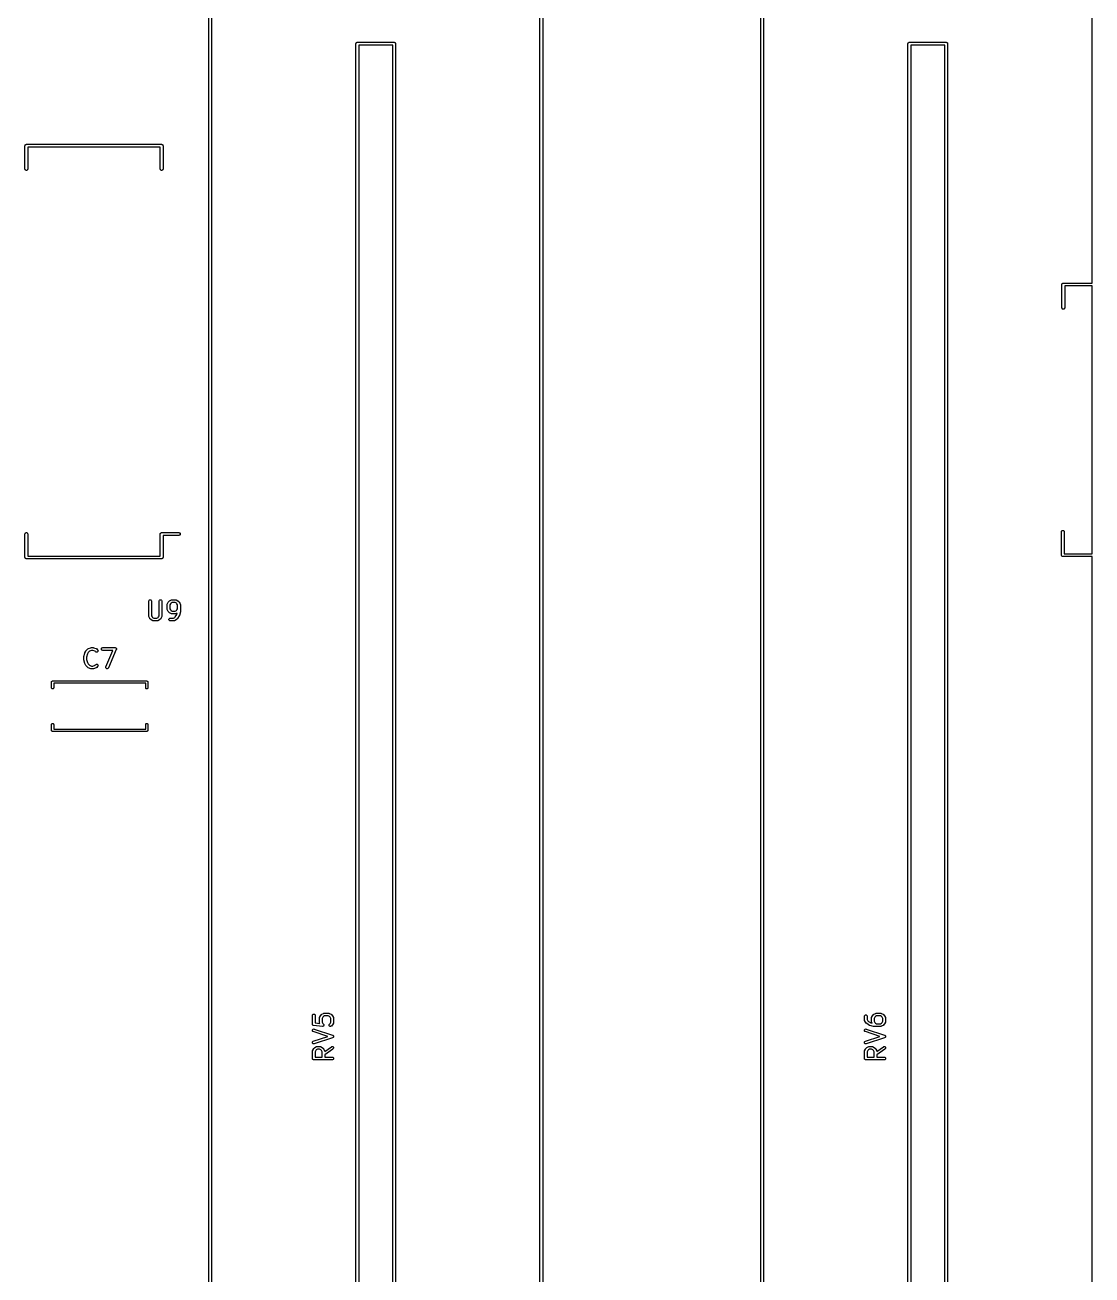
# Model space of a CAD drawing. Extents: x 86 to 333, y -237 to -29.
# Drawn here: x 205.9 to 263.9, y -169.4 to -101.5 of the extents above; entities that cross this region are included whole.
import ezdxf

# ---------------------------------------------------------------- set-up
doc = ezdxf.new("R2010")
doc.units = 0
doc.header["$MEASUREMENT"] = 0
doc.layers.add('BLACK', color=7, linetype='CONTINUOUS')

msp = doc.modelspace()

# ---------------------------------------------------------------- linework, layer by layer
at = {"layer": 'Black'}
for p, q in [((215.925, -229), (215.925, -82.5)), ((216.075, -82.575), (216.075, -228.925)), ((233.925, -156.5), (233.925, -82.575)), ((234.075, -82.5), (234.075, -156.5)), ((245.925, -229), (245.925, -82.5)), ((246.075, -82.575), (246.075, -228.925)), ((263.925, -115.509), (263.925, -82.575)), ((223.925, -102.5), (223.926, -102.494)), ((223.925, -212.5), (223.925, -102.5)), ((223.926, -102.487), (223.928, -102.481)), ((223.926, -102.494), (223.926, -102.487)), ((223.928, -102.481), (223.93, -102.474)), ((223.93, -102.474), (223.933, -102.469)), ((223.933, -102.469), (223.935, -102.462)), ((223.935, -102.462), (223.939, -102.457)), ((223.939, -102.457), (223.943, -102.452)), ((223.943, -102.452), (223.948, -102.448)), ((223.948, -102.448), (223.952, -102.443)), ((223.952, -102.443), (223.957, -102.439)), ((223.957, -102.439), (223.962, -102.435)), ((223.962, -102.435), (223.969, -102.433)), ((223.969, -102.433), (223.974, -102.43)), ((223.974, -102.43), (223.981, -102.428)), ((223.981, -102.428), (223.987, -102.426)), ((223.987, -102.426), (223.994, -102.426)), ((223.994, -102.426), (224, -102.425)), ((224, -102.425), (226, -102.425)), ((226, -102.425), (226.006, -102.426)), ((226.006, -102.426), (226.013, -102.426)), ((226.013, -102.426), (226.019, -102.428)), ((226.019, -102.428), (226.026, -102.43)), ((226.026, -102.43), (226.031, -102.433)), ((226.031, -102.433), (226.037, -102.435)), ((226.037, -102.435), (226.043, -102.439)), ((226.043, -102.439), (226.048, -102.443)), ((226.048, -102.443), (226.052, -102.448)), ((226.052, -102.448), (226.057, -102.452)), ((226.057, -102.452), (226.061, -102.457)), ((226.061, -102.457), (226.065, -102.462)), ((226.065, -102.462), (226.067, -102.469)), ((226.067, -102.469), (226.07, -102.474)), ((226.07, -102.474), (226.072, -102.481)), ((226.072, -102.481), (226.074, -102.487)), ((226.074, -102.487), (226.074, -102.494)), ((226.074, -102.494), (226.075, -102.5)), ((226.075, -102.5), (226.075, -212.5)), ((253.925, -102.5), (253.926, -102.494)), ((253.925, -212.5), (253.925, -102.5)), ((253.926, -102.487), (253.928, -102.481)), ((253.926, -102.494), (253.926, -102.487)), ((253.928, -102.481), (253.93, -102.474)), ((253.93, -102.474), (253.933, -102.469)), ((253.933, -102.469), (253.935, -102.462)), ((253.935, -102.462), (253.939, -102.457)), ((253.939, -102.457), (253.943, -102.452)), ((253.943, -102.452), (253.948, -102.448)), ((253.948, -102.448), (253.952, -102.443)), ((253.952, -102.443), (253.957, -102.439)), ((253.957, -102.439), (253.962, -102.435)), ((253.962, -102.435), (253.969, -102.433)), ((253.969, -102.433), (253.974, -102.43)), ((253.974, -102.43), (253.981, -102.428)), ((253.981, -102.428), (253.987, -102.426)), ((253.987, -102.426), (253.994, -102.426)), ((253.994, -102.426), (254, -102.425)), ((254, -102.425), (256, -102.425)), ((256, -102.425), (256.006, -102.426)), ((256.006, -102.426), (256.013, -102.426)), ((256.013, -102.426), (256.019, -102.428)), ((256.019, -102.428), (256.026, -102.43)), ((256.026, -102.43), (256.031, -102.433)), ((256.031, -102.433), (256.037, -102.435)), ((256.037, -102.435), (256.043, -102.439)), ((256.043, -102.439), (256.048, -102.443)), ((256.048, -102.443), (256.052, -102.448)), ((256.052, -102.448), (256.057, -102.452)), ((256.057, -102.452), (256.061, -102.457)), ((256.061, -102.457), (256.065, -102.462)), ((256.065, -102.462), (256.067, -102.469)), ((256.067, -102.469), (256.07, -102.474)), ((256.07, -102.474), (256.072, -102.481)), ((256.072, -102.481), (256.074, -102.487)), ((256.074, -102.487), (256.074, -102.494)), ((256.074, -102.494), (256.075, -102.5)), ((256.075, -102.5), (256.075, -212.5)), ((225.925, -102.575), (224.075, -102.575)), ((224.075, -102.575), (224.075, -212.425)), ((225.925, -212.425), (225.925, -102.575)), ((255.925, -102.575), (254.075, -102.575)), ((254.075, -102.575), (254.075, -212.425)), ((255.925, -212.425), (255.925, -102.575)), ((205.963, -107.993), (205.967, -107.988)), ((205.967, -107.988), (205.972, -107.984)), ((205.972, -107.984), (205.977, -107.98)), ((205.977, -107.98), (205.984, -107.978)), ((205.984, -107.978), (205.989, -107.975)), ((205.989, -107.975), (205.996, -107.973)), ((205.996, -107.973), (206.002, -107.971)), ((206.002, -107.971), (206.009, -107.971)), ((206.009, -107.971), (206.015, -107.97)), ((206.015, -107.97), (213.365, -107.97)), ((213.365, -107.97), (213.371, -107.971)), ((213.371, -107.971), (213.378, -107.971)), ((213.378, -107.971), (213.384, -107.973)), ((213.384, -107.973), (213.391, -107.975)), ((213.391, -107.975), (213.396, -107.978)), ((213.396, -107.978), (213.403, -107.98)), ((213.403, -107.98), (213.408, -107.984)), ((213.408, -107.984), (213.413, -107.988)), ((213.413, -107.988), (213.417, -107.993)), ((205.94, -108.045), (205.941, -108.039)), ((205.94, -109.315), (205.94, -108.045)), ((205.941, -108.032), (205.943, -108.026)), ((205.941, -108.039), (205.941, -108.032)), ((205.943, -108.026), (205.945, -108.019)), ((205.945, -108.019), (205.948, -108.014)), ((205.948, -108.014), (205.95, -108.007)), ((205.95, -108.007), (205.954, -108.002)), ((205.954, -108.002), (205.958, -107.997)), ((205.958, -107.997), (205.963, -107.993)), ((213.29, -108.12), (206.09, -108.12)), ((206.09, -108.12), (206.09, -109.315)), ((213.29, -109.315), (213.29, -108.12)), ((213.417, -107.993), (213.422, -107.997)), ((213.422, -107.997), (213.426, -108.002)), ((213.426, -108.002), (213.43, -108.007)), ((213.43, -108.007), (213.432, -108.014)), ((213.432, -108.014), (213.435, -108.019)), ((213.435, -108.019), (213.437, -108.026)), ((213.437, -108.026), (213.439, -108.032)), ((213.439, -108.032), (213.439, -108.039)), ((213.439, -108.039), (213.44, -108.045)), ((213.44, -108.045), (213.44, -109.315)), ((205.945, -109.341), (205.94, -109.315)), ((205.958, -109.363), (205.945, -109.341)), ((206.085, -109.341), (206.072, -109.363)), ((206.09, -109.315), (206.085, -109.341)), ((213.295, -109.341), (213.29, -109.315)), ((213.308, -109.363), (213.295, -109.341)), ((213.435, -109.341), (213.422, -109.363)), ((213.44, -109.315), (213.435, -109.341)), ((205.977, -109.38), (205.958, -109.363)), ((206.002, -109.389), (205.977, -109.38)), ((206.028, -109.389), (206.002, -109.389)), ((206.052, -109.38), (206.028, -109.389)), ((206.072, -109.363), (206.052, -109.38)), ((213.327, -109.38), (213.308, -109.363)), ((213.352, -109.389), (213.327, -109.38)), ((213.378, -109.389), (213.352, -109.389)), ((213.403, -109.38), (213.378, -109.389)), ((213.422, -109.363), (213.403, -109.38)), ((262.286, -115.577), (262.295, -115.553)), ((262.286, -115.603), (262.286, -115.577)), ((262.29, -115.614), (262.286, -115.603)), ((262.29, -116.855), (262.29, -115.614)), ((262.295, -115.553), (262.306, -115.539)), ((262.306, -115.539), (262.308, -115.537)), ((262.308, -115.537), (262.31, -115.535)), ((262.31, -115.535), (262.312, -115.533)), ((262.312, -115.533), (262.314, -115.531)), ((262.314, -115.531), (262.327, -115.52)), ((262.327, -115.52), (262.352, -115.511)), ((262.352, -115.511), (262.378, -115.511)), ((262.378, -115.511), (262.388, -115.515)), ((262.388, -115.515), (263.925, -115.509)), ((263.925, -115.659), (262.44, -115.665)), ((262.44, -115.665), (262.44, -116.855)), ((263.925, -130.216), (263.925, -115.659)), ((262.295, -116.881), (262.29, -116.855)), ((262.308, -116.903), (262.295, -116.881)), ((262.327, -116.92), (262.308, -116.903)), ((262.352, -116.929), (262.327, -116.92)), ((262.378, -116.929), (262.352, -116.929)), ((262.402, -116.92), (262.378, -116.929)), ((262.422, -116.903), (262.402, -116.92)), ((262.435, -116.881), (262.422, -116.903)), ((262.44, -116.855), (262.435, -116.881)), ((262.27, -129.025), (262.275, -128.999)), ((262.27, -130.295), (262.27, -129.025)), ((262.275, -128.999), (262.288, -128.977)), ((262.288, -128.977), (262.308, -128.96)), ((262.308, -128.96), (262.332, -128.951)), ((262.332, -128.951), (262.358, -128.951)), ((262.358, -128.951), (262.382, -128.96)), ((262.382, -128.96), (262.402, -128.977)), ((262.402, -128.977), (262.415, -128.999)), ((262.415, -128.999), (262.42, -129.025)), ((262.42, -129.025), (262.42, -130.215)), ((205.94, -129.145), (205.945, -129.119)), ((205.94, -130.415), (205.94, -129.145)), ((205.945, -129.119), (205.958, -129.097)), ((205.958, -129.097), (205.977, -129.08)), ((205.977, -129.08), (206.002, -129.071)), ((206.002, -129.071), (206.028, -129.071)), ((206.028, -129.071), (206.052, -129.08)), ((206.052, -129.08), (206.072, -129.097)), ((206.072, -129.097), (206.085, -129.119)), ((206.085, -129.119), (206.09, -129.145)), ((206.09, -129.145), (206.09, -130.34)), ((213.29, -129.145), (213.291, -129.139)), ((213.29, -130.34), (213.29, -129.145)), ((213.291, -129.132), (213.293, -129.126)), ((213.291, -129.139), (213.291, -129.132)), ((213.293, -129.126), (213.295, -129.119)), ((213.295, -129.119), (213.298, -129.114)), ((213.298, -129.114), (213.3, -129.107)), ((213.3, -129.107), (213.304, -129.102)), ((213.304, -129.102), (213.308, -129.097)), ((213.308, -129.097), (213.313, -129.093)), ((213.313, -129.093), (213.317, -129.088)), ((213.317, -129.088), (213.322, -129.084)), ((213.322, -129.084), (213.327, -129.08)), ((213.327, -129.08), (213.334, -129.078)), ((213.334, -129.078), (213.339, -129.075)), ((213.339, -129.075), (213.346, -129.073)), ((213.346, -129.073), (213.352, -129.071)), ((213.352, -129.071), (213.359, -129.071)), ((213.359, -129.071), (213.365, -129.07)), ((213.365, -129.07), (214.3, -129.07)), ((214.3, -129.22), (213.44, -129.22)), ((213.44, -129.22), (213.44, -130.415)), ((214.3, -129.07), (214.326, -129.075)), ((214.326, -129.215), (214.3, -129.22)), ((214.326, -129.075), (214.348, -129.088)), ((214.348, -129.202), (214.326, -129.215)), ((214.348, -129.088), (214.365, -129.107)), ((214.365, -129.183), (214.348, -129.202)), ((214.365, -129.107), (214.374, -129.132)), ((214.374, -129.158), (214.365, -129.183)), ((214.374, -129.132), (214.374, -129.158)), ((206.09, -130.34), (213.29, -130.34)), ((262.275, -130.321), (262.27, -130.295)), ((262.288, -130.343), (262.275, -130.321)), ((262.308, -130.36), (262.288, -130.343)), ((262.332, -130.369), (262.308, -130.36)), ((262.358, -130.369), (262.332, -130.369)), ((262.369, -130.365), (262.358, -130.369)), ((262.37, -130.365), (262.369, -130.365)), ((263.925, -130.368), (262.37, -130.365)), ((262.42, -130.215), (263.925, -130.216)), ((263.925, -156.5), (263.925, -130.368)), ((205.941, -130.421), (205.94, -130.415)), ((205.941, -130.428), (205.941, -130.421)), ((205.943, -130.434), (205.941, -130.428)), ((205.945, -130.441), (205.943, -130.434)), ((205.948, -130.446), (205.945, -130.441)), ((205.95, -130.452), (205.948, -130.446)), ((205.954, -130.458), (205.95, -130.452)), ((205.958, -130.463), (205.954, -130.458)), ((205.963, -130.467), (205.958, -130.463)), ((205.967, -130.472), (205.963, -130.467)), ((205.972, -130.476), (205.967, -130.472)), ((205.977, -130.48), (205.972, -130.476)), ((205.984, -130.482), (205.977, -130.48)), ((205.989, -130.485), (205.984, -130.482)), ((205.996, -130.487), (205.989, -130.485)), ((206.002, -130.489), (205.996, -130.487)), ((206.009, -130.489), (206.002, -130.489)), ((206.015, -130.49), (206.009, -130.489)), ((213.365, -130.49), (206.015, -130.49)), ((213.371, -130.489), (213.365, -130.49)), ((213.378, -130.489), (213.371, -130.489)), ((213.384, -130.487), (213.378, -130.489)), ((213.391, -130.485), (213.384, -130.487)), ((213.396, -130.482), (213.391, -130.485)), ((213.403, -130.48), (213.396, -130.482)), ((213.408, -130.476), (213.403, -130.48)), ((213.413, -130.472), (213.408, -130.476)), ((213.417, -130.467), (213.413, -130.472)), ((213.422, -130.463), (213.417, -130.467)), ((213.426, -130.458), (213.422, -130.463)), ((213.43, -130.452), (213.426, -130.458)), ((213.432, -130.446), (213.43, -130.452)), ((213.435, -130.441), (213.432, -130.446)), ((213.437, -130.434), (213.435, -130.441)), ((213.439, -130.428), (213.437, -130.434)), ((213.44, -130.415), (213.439, -130.421)), ((213.439, -130.421), (213.439, -130.428)), ((212.663, -132.792), (212.668, -132.767)), ((212.663, -133.602), (212.663, -132.792)), ((212.668, -132.767), (212.681, -132.744)), ((212.681, -132.744), (212.701, -132.727)), ((212.701, -132.727), (212.725, -132.719)), ((212.725, -132.719), (212.751, -132.719)), ((212.751, -132.719), (212.776, -132.727)), ((212.776, -132.727), (212.796, -132.744)), ((212.796, -132.744), (212.809, -132.767)), ((212.809, -132.767), (212.813, -132.792)), ((212.813, -132.792), (212.813, -133.584)), ((213.235, -132.792), (213.239, -132.767)), ((213.235, -133.584), (213.235, -132.792)), ((213.239, -132.767), (213.252, -132.744)), ((213.252, -132.744), (213.272, -132.727)), ((213.272, -132.727), (213.296, -132.719)), ((213.296, -132.719), (213.323, -132.719)), ((213.323, -132.719), (213.347, -132.727)), ((213.347, -132.727), (213.367, -132.744)), ((213.367, -132.744), (213.38, -132.767)), ((213.38, -132.767), (213.385, -132.792)), ((213.385, -132.792), (213.385, -133.602)), ((213.663, -132.983), (213.664, -132.979)), ((213.663, -133.221), (213.663, -132.983)), ((213.664, -132.974), (213.666, -132.966)), ((213.664, -132.979), (213.664, -132.974)), ((213.666, -132.966), (213.668, -132.957)), ((213.668, -132.957), (213.67, -132.953)), ((213.67, -132.953), (213.671, -132.949)), ((213.671, -132.949), (213.719, -132.854)), ((213.719, -132.854), (213.726, -132.844)), ((213.726, -132.844), (213.733, -132.835)), ((213.733, -132.835), (213.78, -132.787)), ((213.78, -132.787), (213.79, -132.78)), ((213.79, -132.78), (213.8, -132.773)), ((213.8, -132.773), (213.895, -132.725)), ((213.847, -132.932), (213.813, -133.001)), ((213.813, -133.001), (213.813, -133.203)), ((213.878, -132.902), (213.847, -132.932)), ((213.946, -132.867), (213.878, -132.902)), ((213.895, -132.725), (213.899, -132.724)), ((213.899, -132.724), (213.903, -132.722)), ((213.903, -132.722), (213.912, -132.72)), ((213.912, -132.72), (213.92, -132.718)), ((213.92, -132.718), (213.924, -132.718)), ((213.924, -132.718), (213.929, -132.717)), ((213.929, -132.717), (214.119, -132.717)), ((214.101, -132.867), (213.946, -132.867)), ((214.17, -132.902), (214.101, -132.867)), ((214.119, -132.717), (214.123, -132.718)), ((214.123, -132.718), (214.128, -132.718)), ((214.128, -132.718), (214.136, -132.72)), ((214.136, -132.72), (214.145, -132.722)), ((214.145, -132.722), (214.148, -132.724)), ((214.148, -132.724), (214.153, -132.725)), ((214.153, -132.725), (214.248, -132.773)), ((214.2, -132.932), (214.17, -132.902)), ((214.235, -133.001), (214.2, -132.932)), ((214.235, -133.203), (214.235, -133.001)), ((214.248, -132.773), (214.257, -132.78)), ((214.257, -132.78), (214.267, -132.787)), ((214.267, -132.787), (214.315, -132.835)), ((214.315, -132.835), (214.322, -132.844)), ((214.322, -132.844), (214.329, -132.854)), ((214.329, -132.854), (214.377, -132.949)), ((214.377, -132.949), (214.378, -132.953)), ((214.378, -132.953), (214.38, -132.957)), ((214.38, -132.957), (214.382, -132.966)), ((214.382, -132.966), (214.384, -132.974)), ((214.384, -132.974), (214.384, -132.979)), ((214.384, -132.979), (214.385, -132.983)), ((214.385, -132.983), (214.385, -133.364)), ((212.664, -133.606), (212.663, -133.602)), ((212.664, -133.61), (212.664, -133.606)), ((212.666, -133.619), (212.664, -133.61)), ((212.668, -133.628), (212.666, -133.619)), ((212.67, -133.631), (212.668, -133.628)), ((212.671, -133.635), (212.67, -133.631)), ((212.719, -133.731), (212.671, -133.635)), ((212.726, -133.74), (212.719, -133.731)), ((212.733, -133.75), (212.726, -133.74)), ((212.78, -133.798), (212.733, -133.75)), ((212.79, -133.805), (212.78, -133.798)), ((212.813, -133.584), (212.847, -133.653)), ((212.847, -133.653), (212.878, -133.683)), ((212.878, -133.683), (212.946, -133.717)), ((212.946, -133.717), (213.101, -133.717)), ((213.101, -133.717), (213.17, -133.683)), ((213.17, -133.683), (213.2, -133.653)), ((213.2, -133.653), (213.235, -133.584)), ((213.267, -133.798), (213.257, -133.805)), ((213.315, -133.75), (213.267, -133.798)), ((213.322, -133.74), (213.315, -133.75)), ((213.329, -133.731), (213.322, -133.74)), ((213.377, -133.635), (213.329, -133.731)), ((213.378, -133.631), (213.377, -133.635)), ((213.38, -133.628), (213.378, -133.631)), ((213.382, -133.619), (213.38, -133.628)), ((213.384, -133.61), (213.382, -133.619)), ((213.385, -133.602), (213.384, -133.606)), ((213.384, -133.606), (213.384, -133.61)), ((213.664, -133.225), (213.663, -133.221)), ((213.664, -133.23), (213.664, -133.225)), ((213.666, -133.238), (213.664, -133.23)), ((213.668, -133.247), (213.666, -133.238)), ((213.67, -133.25), (213.668, -133.247)), ((213.671, -133.254), (213.67, -133.25)), ((213.719, -133.35), (213.671, -133.254)), ((213.726, -133.359), (213.719, -133.35)), ((213.733, -133.369), (213.726, -133.359)), ((213.78, -133.417), (213.733, -133.369)), ((213.759, -133.779), (213.768, -133.755)), ((213.759, -133.805), (213.759, -133.779)), ((213.768, -133.755), (213.785, -133.735)), ((213.79, -133.424), (213.78, -133.417)), ((213.785, -133.735), (213.808, -133.722)), ((213.8, -133.431), (213.79, -133.424)), ((213.895, -133.479), (213.8, -133.431)), ((213.808, -133.722), (213.833, -133.717)), ((213.813, -133.203), (213.847, -133.272)), ((213.833, -133.717), (214.006, -133.717)), ((213.847, -133.272), (213.878, -133.302)), ((213.878, -133.302), (213.946, -133.336)), ((213.899, -133.48), (213.895, -133.479)), ((213.903, -133.482), (213.899, -133.48)), ((213.912, -133.483), (213.903, -133.482)), ((213.92, -133.486), (213.912, -133.483)), ((213.924, -133.486), (213.92, -133.486)), ((213.929, -133.486), (213.924, -133.486)), ((214.119, -133.486), (213.929, -133.486)), ((213.946, -133.336), (214.101, -133.336)), ((214.006, -133.717), (214.075, -133.683)), ((214.075, -133.683), (214.108, -133.649)), ((214.101, -133.336), (214.17, -133.302)), ((214.108, -133.649), (214.192, -133.523)), ((214.123, -133.486), (214.119, -133.486)), ((214.128, -133.486), (214.123, -133.486)), ((214.136, -133.483), (214.128, -133.486)), ((214.145, -133.482), (214.136, -133.483)), ((214.148, -133.48), (214.145, -133.482)), ((214.153, -133.479), (214.148, -133.48)), ((214.211, -133.449), (214.153, -133.479)), ((214.172, -133.798), (214.162, -133.805)), ((214.17, -133.302), (214.2, -133.272)), ((214.22, -133.75), (214.172, -133.798)), ((214.192, -133.523), (214.211, -133.449)), ((214.2, -133.272), (214.235, -133.203)), ((214.224, -133.744), (214.22, -133.75)), ((214.229, -133.739), (214.224, -133.744)), ((214.324, -133.596), (214.229, -133.739)), ((214.329, -133.584), (214.324, -133.596)), ((214.335, -133.572), (214.329, -133.584)), ((214.382, -133.382), (214.335, -133.572)), ((214.383, -133.373), (214.382, -133.382)), ((214.385, -133.364), (214.383, -133.373)), ((212.8, -133.812), (212.79, -133.805)), ((212.895, -133.859), (212.8, -133.812)), ((212.899, -133.861), (212.895, -133.859)), ((212.903, -133.863), (212.899, -133.861)), ((212.912, -133.864), (212.903, -133.863)), ((212.92, -133.867), (212.912, -133.864)), ((212.924, -133.867), (212.92, -133.867)), ((212.929, -133.867), (212.924, -133.867)), ((213.119, -133.867), (212.929, -133.867)), ((213.123, -133.867), (213.119, -133.867)), ((213.128, -133.867), (213.123, -133.867)), ((213.136, -133.864), (213.128, -133.867)), ((213.145, -133.863), (213.136, -133.864)), ((213.148, -133.861), (213.145, -133.863)), ((213.153, -133.859), (213.148, -133.861)), ((213.248, -133.812), (213.153, -133.859)), ((213.257, -133.805), (213.248, -133.812)), ((213.768, -133.83), (213.759, -133.805)), ((213.785, -133.85), (213.768, -133.83)), ((213.808, -133.863), (213.785, -133.85)), ((213.833, -133.867), (213.808, -133.863)), ((214.024, -133.867), (213.833, -133.867)), ((214.028, -133.867), (214.024, -133.867)), ((214.032, -133.867), (214.028, -133.867)), ((214.041, -133.864), (214.032, -133.867)), ((214.049, -133.863), (214.041, -133.864)), ((214.053, -133.861), (214.049, -133.863)), ((214.057, -133.859), (214.053, -133.861)), ((214.153, -133.812), (214.057, -133.859)), ((214.162, -133.805), (214.153, -133.812)), ((209.139, -135.821), (209.141, -135.812)), ((209.139, -135.964), (209.139, -135.821)), ((209.141, -135.812), (209.142, -135.803)), ((209.142, -135.803), (209.189, -135.612)), ((209.189, -135.612), (209.192, -135.605)), ((209.192, -135.605), (209.195, -135.597)), ((209.195, -135.597), (209.242, -135.502)), ((209.242, -135.502), (209.25, -135.492)), ((209.25, -135.492), (209.256, -135.482)), ((209.256, -135.482), (209.352, -135.387)), ((209.333, -135.657), (209.289, -135.83)), ((209.289, -135.83), (209.289, -135.955)), ((209.371, -135.58), (209.333, -135.657)), ((209.352, -135.387), (209.355, -135.384)), ((209.355, -135.384), (209.358, -135.381)), ((209.358, -135.381), (209.366, -135.377)), ((209.366, -135.377), (209.373, -135.372)), ((209.445, -135.506), (209.371, -135.58)), ((209.373, -135.372), (209.377, -135.371)), ((209.377, -135.371), (209.381, -135.369)), ((209.381, -135.369), (209.524, -135.321)), ((209.56, -135.467), (209.445, -135.506)), ((209.524, -135.321), (209.536, -135.319)), ((209.536, -135.319), (209.548, -135.317)), ((209.548, -135.317), (209.643, -135.317)), ((209.631, -135.467), (209.56, -135.467)), ((209.745, -135.506), (209.631, -135.467)), ((209.643, -135.317), (209.655, -135.319)), ((209.655, -135.319), (209.667, -135.321)), ((209.667, -135.321), (209.809, -135.369)), ((209.78, -135.541), (209.745, -135.506)), ((209.802, -135.556), (209.78, -135.541)), ((209.827, -135.562), (209.802, -135.556)), ((209.809, -135.369), (209.813, -135.371)), ((209.813, -135.371), (209.817, -135.372)), ((209.817, -135.372), (209.825, -135.377)), ((209.825, -135.377), (209.832, -135.381)), ((209.853, -135.56), (209.827, -135.562)), ((209.832, -135.381), (209.835, -135.384)), ((209.835, -135.384), (209.839, -135.387)), ((209.839, -135.387), (209.886, -135.435)), ((209.876, -135.549), (209.853, -135.56)), ((209.895, -135.531), (209.876, -135.549)), ((209.886, -135.435), (209.901, -135.456)), ((209.906, -135.507), (209.895, -135.531)), ((209.901, -135.456), (209.908, -135.481)), ((209.908, -135.481), (209.906, -135.507)), ((210.093, -135.379), (210.102, -135.355)), ((210.093, -135.405), (210.093, -135.379)), ((210.102, -135.43), (210.093, -135.405)), ((210.102, -135.355), (210.118, -135.335)), ((210.118, -135.45), (210.102, -135.43)), ((210.118, -135.335), (210.141, -135.322)), ((210.141, -135.463), (210.118, -135.45)), ((210.141, -135.322), (210.167, -135.317)), ((210.167, -135.467), (210.141, -135.463)), ((210.167, -135.317), (210.833, -135.317)), ((210.72, -135.467), (210.167, -135.467)), ((210.336, -136.363), (210.72, -135.467)), ((210.902, -135.422), (210.474, -136.422)), ((210.833, -135.317), (210.842, -135.319)), ((210.842, -135.319), (210.85, -135.319)), ((210.85, -135.319), (210.855, -135.321)), ((210.855, -135.321), (210.859, -135.322)), ((210.859, -135.322), (210.866, -135.326)), ((210.866, -135.326), (210.874, -135.33)), ((210.874, -135.33), (210.878, -135.333)), ((210.878, -135.333), (210.882, -135.335)), ((210.882, -135.335), (210.887, -135.342)), ((210.887, -135.342), (210.893, -135.347)), ((210.893, -135.347), (210.895, -135.351)), ((210.895, -135.351), (210.898, -135.355)), ((210.898, -135.355), (210.901, -135.363)), ((210.901, -135.363), (210.905, -135.371)), ((210.904, -135.414), (210.902, -135.422)), ((210.907, -135.405), (210.904, -135.414)), ((210.905, -135.371), (210.906, -135.375)), ((210.906, -135.375), (210.907, -135.379)), ((210.907, -135.379), (210.907, -135.388)), ((210.907, -135.388), (210.908, -135.397)), ((210.908, -135.397), (210.907, -135.401)), ((210.907, -135.401), (210.907, -135.405)), ((209.141, -135.973), (209.139, -135.964)), ((209.142, -135.982), (209.141, -135.973)), ((209.189, -136.172), (209.142, -135.982)), ((209.192, -136.18), (209.189, -136.172)), ((209.195, -136.188), (209.192, -136.18)), ((209.242, -136.283), (209.195, -136.188)), ((209.25, -136.293), (209.242, -136.283)), ((209.256, -136.303), (209.25, -136.293)), ((209.352, -136.398), (209.256, -136.303)), ((209.289, -135.955), (209.333, -136.128)), ((209.333, -136.128), (209.371, -136.205)), ((209.355, -136.4), (209.352, -136.398)), ((209.358, -136.404), (209.355, -136.4)), ((209.366, -136.408), (209.358, -136.404)), ((209.373, -136.413), (209.366, -136.408)), ((209.371, -136.205), (209.445, -136.279)), ((209.377, -136.414), (209.373, -136.413)), ((209.381, -136.416), (209.377, -136.414)), ((209.524, -136.464), (209.381, -136.416)), ((209.445, -136.279), (209.56, -136.317)), ((209.536, -136.465), (209.524, -136.464)), ((209.548, -136.467), (209.536, -136.465)), ((209.643, -136.467), (209.548, -136.467)), ((209.56, -136.317), (209.631, -136.317)), ((209.631, -136.317), (209.745, -136.279)), ((209.655, -136.465), (209.643, -136.467)), ((209.667, -136.464), (209.655, -136.465)), ((209.809, -136.416), (209.667, -136.464)), ((209.745, -136.279), (209.78, -136.244)), ((209.78, -136.244), (209.802, -136.229)), ((209.802, -136.229), (209.827, -136.222)), ((209.813, -136.414), (209.809, -136.416)), ((209.817, -136.413), (209.813, -136.414)), ((209.825, -136.408), (209.817, -136.413)), ((209.832, -136.404), (209.825, -136.408)), ((209.827, -136.222), (209.853, -136.225)), ((209.835, -136.4), (209.832, -136.404)), ((209.839, -136.398), (209.835, -136.4)), ((209.886, -136.35), (209.839, -136.398)), ((209.853, -136.225), (209.876, -136.236)), ((209.876, -136.236), (209.895, -136.254)), ((209.901, -136.329), (209.886, -136.35)), ((209.895, -136.254), (209.906, -136.278)), ((209.908, -136.304), (209.901, -136.329)), ((209.906, -136.278), (209.908, -136.304)), ((210.33, -136.388), (210.336, -136.363)), ((210.333, -136.414), (210.33, -136.388)), ((210.345, -136.437), (210.333, -136.414)), ((210.364, -136.455), (210.345, -136.437)), ((210.388, -136.465), (210.364, -136.455)), ((210.414, -136.467), (210.388, -136.465)), ((210.439, -136.459), (210.414, -136.467)), ((210.459, -136.444), (210.439, -136.459)), ((210.474, -136.422), (210.459, -136.444)), ((207.38, -137.19), (207.381, -137.185)), ((207.38, -137.504), (207.38, -137.19)), ((207.381, -137.18), (207.383, -137.175)), ((207.381, -137.185), (207.381, -137.18)), ((207.383, -137.175), (207.384, -137.169)), ((207.384, -137.169), (207.386, -137.165)), ((207.386, -137.165), (207.388, -137.16)), ((207.388, -137.16), (207.391, -137.156)), ((207.391, -137.156), (207.394, -137.151)), ((207.394, -137.151), (207.398, -137.148)), ((207.398, -137.148), (207.401, -137.144)), ((207.401, -137.144), (207.406, -137.141)), ((207.406, -137.141), (207.41, -137.138)), ((207.41, -137.138), (207.415, -137.136)), ((207.415, -137.136), (207.419, -137.134)), ((207.419, -137.134), (207.425, -137.133)), ((207.425, -137.133), (207.43, -137.131)), ((207.43, -137.131), (207.435, -137.131)), ((207.435, -137.131), (207.44, -137.13)), ((207.44, -137.13), (212.56, -137.13)), ((212.56, -137.13), (212.565, -137.131)), ((212.565, -137.131), (212.57, -137.131)), ((212.57, -137.131), (212.575, -137.133)), ((212.575, -137.133), (212.581, -137.134)), ((212.581, -137.134), (212.585, -137.136)), ((212.585, -137.136), (212.59, -137.138)), ((212.59, -137.138), (212.594, -137.141)), ((212.594, -137.141), (212.599, -137.144)), ((212.599, -137.144), (212.602, -137.148)), ((212.602, -137.148), (212.606, -137.151)), ((212.606, -137.151), (212.609, -137.156)), ((212.609, -137.156), (212.612, -137.16)), ((212.612, -137.16), (212.614, -137.165)), ((212.614, -137.165), (212.616, -137.169)), ((212.616, -137.169), (212.617, -137.175)), ((212.617, -137.175), (212.619, -137.18)), ((212.619, -137.18), (212.619, -137.185)), ((212.619, -137.185), (212.62, -137.19)), ((212.62, -137.19), (212.62, -137.504)), ((207.384, -137.525), (207.38, -137.504)), ((207.394, -137.543), (207.384, -137.525)), ((207.41, -137.556), (207.394, -137.543)), ((207.43, -137.563), (207.41, -137.556)), ((207.45, -137.563), (207.43, -137.563)), ((207.47, -137.556), (207.45, -137.563)), ((207.486, -137.543), (207.47, -137.556)), ((207.496, -137.525), (207.486, -137.543)), ((207.5, -137.504), (207.496, -137.525)), ((212.5, -137.25), (207.5, -137.25)), ((207.5, -137.25), (207.5, -137.504)), ((212.5, -137.504), (212.5, -137.25)), ((212.504, -137.525), (212.5, -137.504)), ((212.514, -137.543), (212.504, -137.525)), ((212.53, -137.556), (212.514, -137.543)), ((212.55, -137.563), (212.53, -137.556)), ((212.57, -137.563), (212.55, -137.563)), ((212.59, -137.556), (212.57, -137.563)), ((212.606, -137.543), (212.59, -137.556)), ((212.616, -137.525), (212.606, -137.543)), ((212.62, -137.504), (212.616, -137.525)), ((207.38, -139.496), (207.384, -139.475)), ((207.38, -139.81), (207.38, -139.496)), ((207.381, -139.815), (207.38, -139.81)), ((207.381, -139.82), (207.381, -139.815)), ((207.383, -139.825), (207.381, -139.82)), ((207.384, -139.831), (207.383, -139.825)), ((207.384, -139.475), (207.394, -139.457)), ((207.386, -139.835), (207.384, -139.831)), ((207.388, -139.84), (207.386, -139.835)), ((207.391, -139.844), (207.388, -139.84)), ((207.394, -139.849), (207.391, -139.844)), ((207.394, -139.457), (207.41, -139.444)), ((207.398, -139.852), (207.394, -139.849)), ((207.401, -139.856), (207.398, -139.852)), ((207.406, -139.859), (207.401, -139.856)), ((207.41, -139.862), (207.406, -139.859)), ((207.41, -139.444), (207.43, -139.437)), ((207.415, -139.864), (207.41, -139.862)), ((207.419, -139.866), (207.415, -139.864)), ((207.425, -139.867), (207.419, -139.866)), ((207.43, -139.869), (207.425, -139.867)), ((207.43, -139.437), (207.45, -139.437)), ((207.435, -139.869), (207.43, -139.869)), ((207.44, -139.87), (207.435, -139.869)), ((212.56, -139.87), (207.44, -139.87)), ((207.45, -139.437), (207.47, -139.444)), ((207.47, -139.444), (207.486, -139.457)), ((207.486, -139.457), (207.496, -139.475)), ((207.496, -139.475), (207.5, -139.496)), ((207.5, -139.496), (207.5, -139.75)), ((207.5, -139.75), (212.5, -139.75)), ((212.5, -139.496), (212.504, -139.475)), ((212.5, -139.75), (212.5, -139.496)), ((212.504, -139.475), (212.514, -139.457)), ((212.514, -139.457), (212.53, -139.444)), ((212.53, -139.444), (212.55, -139.437)), ((212.55, -139.437), (212.57, -139.437)), ((212.565, -139.869), (212.56, -139.87)), ((212.57, -139.869), (212.565, -139.869)), ((212.57, -139.437), (212.59, -139.444)), ((212.575, -139.867), (212.57, -139.869)), ((212.581, -139.866), (212.575, -139.867)), ((212.585, -139.864), (212.581, -139.866)), ((212.59, -139.862), (212.585, -139.864)), ((212.59, -139.444), (212.606, -139.457)), ((212.594, -139.859), (212.59, -139.862)), ((212.599, -139.856), (212.594, -139.859)), ((212.602, -139.852), (212.599, -139.856)), ((212.606, -139.849), (212.602, -139.852)), ((212.606, -139.457), (212.616, -139.475)), ((212.609, -139.844), (212.606, -139.849)), ((212.612, -139.84), (212.609, -139.844)), ((212.614, -139.835), (212.612, -139.84)), ((212.616, -139.831), (212.614, -139.835)), ((212.616, -139.475), (212.62, -139.496)), ((212.617, -139.825), (212.616, -139.831)), ((212.619, -139.82), (212.617, -139.825)), ((212.62, -139.81), (212.619, -139.815)), ((212.619, -139.815), (212.619, -139.82)), ((212.62, -139.496), (212.62, -139.81)), ((221.557, -155.303), (221.562, -155.278)), ((221.557, -155.78), (221.557, -155.303)), ((221.562, -155.278), (221.575, -155.255)), ((221.575, -155.255), (221.595, -155.238)), ((221.595, -155.238), (221.619, -155.229)), ((221.619, -155.229), (221.645, -155.229)), ((221.645, -155.229), (221.67, -155.238)), ((221.67, -155.238), (221.69, -155.255)), ((221.69, -155.255), (221.703, -155.278)), ((221.703, -155.278), (221.707, -155.303)), ((221.707, -155.303), (221.707, -155.712)), ((221.938, -155.446), (221.939, -155.442)), ((221.938, -155.684), (221.938, -155.446)), ((221.939, -155.438), (221.941, -155.429)), ((221.939, -155.442), (221.939, -155.438)), ((221.941, -155.429), (221.943, -155.421)), ((221.943, -155.421), (221.945, -155.417)), ((221.945, -155.417), (221.946, -155.413)), ((221.946, -155.413), (221.994, -155.317)), ((221.994, -155.317), (222.001, -155.308)), ((222.001, -155.308), (222.008, -155.298)), ((222.008, -155.298), (222.056, -155.25)), ((222.056, -155.25), (222.065, -155.243)), ((222.065, -155.243), (222.075, -155.236)), ((222.075, -155.236), (222.17, -155.189)), ((222.123, -155.395), (222.088, -155.464)), ((222.088, -155.464), (222.088, -155.667)), ((222.153, -155.365), (222.123, -155.395)), ((222.222, -155.331), (222.153, -155.365)), ((222.17, -155.189), (222.174, -155.187)), ((222.174, -155.187), (222.178, -155.185)), ((222.178, -155.185), (222.187, -155.184)), ((222.187, -155.184), (222.195, -155.181)), ((222.195, -155.181), (222.2, -155.181)), ((222.2, -155.181), (222.204, -155.181)), ((222.204, -155.181), (222.442, -155.181)), ((222.424, -155.331), (222.222, -155.331)), ((222.493, -155.365), (222.424, -155.331)), ((222.442, -155.181), (222.446, -155.181)), ((222.446, -155.181), (222.45, -155.181)), ((222.45, -155.181), (222.459, -155.184)), ((222.459, -155.184), (222.468, -155.185)), ((222.468, -155.185), (222.471, -155.187)), ((222.471, -155.187), (222.475, -155.189)), ((222.475, -155.189), (222.571, -155.236)), ((222.523, -155.395), (222.493, -155.365)), ((222.557, -155.464), (222.523, -155.395)), ((222.557, -155.667), (222.557, -155.464)), ((222.571, -155.236), (222.58, -155.243)), ((222.58, -155.243), (222.59, -155.25)), ((222.59, -155.25), (222.638, -155.298)), ((222.638, -155.298), (222.645, -155.308)), ((222.645, -155.308), (222.652, -155.317)), ((222.652, -155.317), (222.699, -155.413)), ((222.699, -155.413), (222.701, -155.417)), ((222.701, -155.417), (222.703, -155.421)), ((222.703, -155.421), (222.704, -155.429)), ((222.704, -155.429), (222.707, -155.438)), ((222.707, -155.438), (222.707, -155.442)), ((222.707, -155.442), (222.707, -155.446)), ((222.707, -155.446), (222.707, -155.684)), ((251.557, -155.351), (251.562, -155.325)), ((251.557, -155.541), (251.557, -155.351)), ((251.562, -155.325), (251.575, -155.303)), ((251.575, -155.303), (251.595, -155.286)), ((251.595, -155.286), (251.619, -155.277)), ((251.619, -155.277), (251.645, -155.277)), ((251.645, -155.277), (251.67, -155.286)), ((251.67, -155.286), (251.69, -155.303)), ((251.69, -155.303), (251.703, -155.325)), ((251.703, -155.325), (251.707, -155.351)), ((251.707, -155.351), (251.707, -155.524)), ((251.707, -155.524), (251.742, -155.592)), ((251.938, -155.446), (251.939, -155.442)), ((251.938, -155.637), (251.938, -155.446)), ((251.939, -155.438), (251.941, -155.429)), ((251.939, -155.442), (251.939, -155.438)), ((251.941, -155.429), (251.943, -155.421)), ((251.943, -155.421), (251.945, -155.417)), ((251.945, -155.417), (251.946, -155.413)), ((251.946, -155.413), (251.994, -155.317)), ((251.994, -155.317), (252.001, -155.308)), ((252.001, -155.308), (252.008, -155.298)), ((252.008, -155.298), (252.056, -155.25)), ((252.056, -155.25), (252.065, -155.243)), ((252.065, -155.243), (252.075, -155.236)), ((252.075, -155.236), (252.17, -155.189)), ((252.123, -155.395), (252.088, -155.464)), ((252.088, -155.464), (252.088, -155.619)), ((252.153, -155.365), (252.123, -155.395)), ((252.222, -155.331), (252.153, -155.365)), ((252.17, -155.189), (252.174, -155.187)), ((252.174, -155.187), (252.178, -155.185)), ((252.178, -155.185), (252.187, -155.184)), ((252.187, -155.184), (252.195, -155.181)), ((252.195, -155.181), (252.2, -155.181)), ((252.2, -155.181), (252.204, -155.181)), ((252.204, -155.181), (252.442, -155.181)), ((252.424, -155.331), (252.222, -155.331)), ((252.493, -155.365), (252.424, -155.331)), ((252.442, -155.181), (252.446, -155.181)), ((252.446, -155.181), (252.45, -155.181)), ((252.45, -155.181), (252.459, -155.184)), ((252.459, -155.184), (252.468, -155.185)), ((252.468, -155.185), (252.471, -155.187)), ((252.471, -155.187), (252.475, -155.189)), ((252.475, -155.189), (252.571, -155.236)), ((252.523, -155.395), (252.493, -155.365)), ((252.557, -155.464), (252.523, -155.395)), ((252.557, -155.619), (252.557, -155.464)), ((252.571, -155.236), (252.58, -155.243)), ((252.58, -155.243), (252.59, -155.25)), ((252.59, -155.25), (252.638, -155.298)), ((252.638, -155.298), (252.645, -155.308)), ((252.645, -155.308), (252.652, -155.317)), ((252.652, -155.317), (252.699, -155.413)), ((252.699, -155.413), (252.701, -155.417)), ((252.701, -155.417), (252.703, -155.421)), ((252.703, -155.421), (252.704, -155.429)), ((252.704, -155.429), (252.707, -155.438)), ((252.707, -155.438), (252.707, -155.442)), ((252.707, -155.442), (252.707, -155.446)), ((252.707, -155.446), (252.707, -155.637)), ((221.558, -155.782), (221.557, -155.78)), ((221.558, -155.785), (221.558, -155.782)), ((221.56, -155.795), (221.558, -155.785)), ((221.558, -156.102), (221.566, -156.077)), ((221.559, -156.128), (221.558, -156.102)), ((221.568, -156.152), (221.559, -156.128)), ((221.562, -155.805), (221.56, -155.795)), ((221.563, -155.808), (221.562, -155.805)), ((221.564, -155.81), (221.563, -155.808)), ((221.57, -155.819), (221.564, -155.81)), ((221.566, -156.077), (221.583, -156.057)), ((221.586, -156.172), (221.568, -156.152)), ((221.575, -155.828), (221.57, -155.819)), ((221.577, -155.83), (221.575, -155.828)), ((221.579, -155.832), (221.577, -155.83)), ((221.587, -155.838), (221.579, -155.832)), ((221.583, -156.057), (221.605, -156.043)), ((221.609, -156.184), (221.586, -156.172)), ((221.595, -155.844), (221.587, -155.838)), ((221.598, -155.845), (221.595, -155.844)), ((221.6, -155.847), (221.598, -155.845)), ((221.61, -155.85), (221.6, -155.847)), ((221.605, -156.043), (221.63, -156.038)), ((222.395, -156.446), (221.609, -156.184)), ((221.619, -155.853), (221.61, -155.85)), ((221.622, -155.853), (221.619, -155.853)), ((221.625, -155.854), (221.622, -155.853)), ((222.101, -155.902), (221.625, -155.854)), ((221.63, -156.038), (221.656, -156.042)), ((221.656, -156.042), (222.656, -156.375)), ((221.707, -155.712), (221.956, -155.736)), ((221.939, -155.689), (221.938, -155.684)), ((221.939, -155.693), (221.939, -155.689)), ((221.941, -155.701), (221.939, -155.693)), ((221.943, -155.71), (221.941, -155.701)), ((221.945, -155.714), (221.943, -155.71)), ((221.946, -155.718), (221.945, -155.714)), ((221.956, -155.736), (221.946, -155.718)), ((222.088, -155.667), (222.123, -155.735)), ((222.102, -155.902), (222.101, -155.902)), ((222.114, -155.901), (222.102, -155.902)), ((222.102, -155.902), (222.102, -155.902)), ((222.127, -155.9), (222.114, -155.901)), ((222.123, -155.735), (222.162, -155.774)), ((222.128, -155.9), (222.127, -155.9)), ((222.139, -155.894), (222.128, -155.9)), ((222.128, -155.9), (222.128, -155.9)), ((222.151, -155.889), (222.139, -155.894)), ((222.152, -155.889), (222.151, -155.889)), ((222.151, -155.889), (222.151, -155.889)), ((222.16, -155.88), (222.152, -155.889)), ((222.169, -155.871), (222.16, -155.88)), ((222.162, -155.774), (222.162, -155.774)), ((222.162, -155.774), (222.162, -155.775)), ((222.162, -155.775), (222.169, -155.785)), ((222.169, -155.785), (222.177, -155.795)), ((222.17, -155.87), (222.169, -155.871)), ((222.175, -155.859), (222.17, -155.87)), ((222.17, -155.87), (222.17, -155.87)), ((222.181, -155.847), (222.175, -155.859)), ((222.177, -155.795), (222.177, -155.796)), ((222.177, -155.796), (222.177, -155.796)), ((222.177, -155.796), (222.18, -155.809)), ((222.18, -155.809), (222.183, -155.821)), ((222.182, -155.834), (222.181, -155.847)), ((222.181, -155.847), (222.181, -155.847)), ((222.181, -155.847), (222.181, -155.847)), ((222.183, -155.822), (222.182, -155.834)), ((222.183, -155.821), (222.183, -155.821)), ((222.183, -155.821), (222.183, -155.822)), ((222.462, -155.821), (222.469, -155.795)), ((222.465, -155.847), (222.462, -155.821)), ((222.476, -155.87), (222.465, -155.847)), ((222.469, -155.795), (222.484, -155.774)), ((222.494, -155.889), (222.476, -155.87)), ((222.484, -155.774), (222.523, -155.735)), ((222.518, -155.9), (222.494, -155.889)), ((222.544, -155.902), (222.518, -155.9)), ((222.523, -155.735), (222.557, -155.667)), ((222.569, -155.895), (222.544, -155.902)), ((222.59, -155.88), (222.569, -155.895)), ((222.638, -155.833), (222.59, -155.88)), ((222.645, -155.823), (222.638, -155.833)), ((222.652, -155.813), (222.645, -155.823)), ((222.699, -155.718), (222.652, -155.813)), ((222.701, -155.714), (222.699, -155.718)), ((222.703, -155.71), (222.701, -155.714)), ((222.704, -155.701), (222.703, -155.71)), ((222.707, -155.693), (222.704, -155.701)), ((222.707, -155.684), (222.707, -155.689)), ((222.707, -155.689), (222.707, -155.693)), ((251.558, -155.546), (251.557, -155.541)), ((251.558, -155.55), (251.558, -155.546)), ((251.56, -155.558), (251.558, -155.55)), ((251.558, -156.102), (251.566, -156.077)), ((251.559, -156.128), (251.558, -156.102)), ((251.568, -156.152), (251.559, -156.128)), ((251.562, -155.567), (251.56, -155.558)), ((251.564, -155.571), (251.562, -155.567)), ((251.565, -155.575), (251.564, -155.571)), ((251.613, -155.67), (251.565, -155.575)), ((251.566, -156.077), (251.583, -156.057)), ((251.586, -156.172), (251.568, -156.152)), ((251.583, -156.057), (251.605, -156.043)), ((251.609, -156.184), (251.586, -156.172)), ((251.605, -156.043), (251.63, -156.038)), ((252.395, -156.446), (251.609, -156.184)), ((251.62, -155.68), (251.613, -155.67)), ((251.627, -155.69), (251.62, -155.68)), ((251.675, -155.737), (251.627, -155.69)), ((251.63, -156.038), (251.656, -156.042)), ((251.656, -156.042), (252.656, -156.375)), ((251.681, -155.742), (251.675, -155.737)), ((251.686, -155.747), (251.681, -155.742)), ((251.829, -155.842), (251.686, -155.747)), ((251.742, -155.592), (251.775, -155.626)), ((251.775, -155.626), (251.901, -155.71)), ((251.841, -155.847), (251.829, -155.842)), ((251.852, -155.852), (251.841, -155.847)), ((252.043, -155.9), (251.852, -155.852)), ((251.901, -155.71), (251.975, -155.728)), ((251.939, -155.641), (251.938, -155.637)), ((251.939, -155.645), (251.939, -155.641)), ((251.941, -155.654), (251.939, -155.645)), ((251.943, -155.662), (251.941, -155.654)), ((251.945, -155.666), (251.943, -155.662)), ((251.946, -155.67), (251.945, -155.666)), ((251.975, -155.728), (251.946, -155.67)), ((252.052, -155.901), (252.043, -155.9)), ((252.061, -155.902), (252.052, -155.901)), ((252.442, -155.902), (252.061, -155.902)), ((252.088, -155.619), (252.123, -155.687)), ((252.123, -155.687), (252.153, -155.718)), ((252.153, -155.718), (252.222, -155.752)), ((252.222, -155.752), (252.424, -155.752)), ((252.424, -155.752), (252.493, -155.718)), ((252.446, -155.901), (252.442, -155.902)), ((252.45, -155.902), (252.446, -155.901)), ((252.459, -155.899), (252.45, -155.902)), ((252.468, -155.898), (252.459, -155.899)), ((252.471, -155.895), (252.468, -155.898)), ((252.475, -155.894), (252.471, -155.895)), ((252.571, -155.847), (252.475, -155.894)), ((252.493, -155.718), (252.523, -155.687)), ((252.523, -155.687), (252.557, -155.619)), ((252.58, -155.839), (252.571, -155.847)), ((252.59, -155.833), (252.58, -155.839)), ((252.638, -155.785), (252.59, -155.833)), ((252.645, -155.775), (252.638, -155.785)), ((252.652, -155.765), (252.645, -155.775)), ((252.699, -155.67), (252.652, -155.765)), ((252.701, -155.666), (252.699, -155.67)), ((252.703, -155.662), (252.701, -155.666)), ((252.704, -155.654), (252.703, -155.662)), ((252.707, -155.645), (252.704, -155.654)), ((252.707, -155.637), (252.707, -155.641)), ((252.707, -155.641), (252.707, -155.645)), ((221.558, -156.791), (221.559, -156.764)), ((221.566, -156.815), (221.558, -156.791)), ((221.559, -156.764), (221.568, -156.74)), ((221.583, -156.836), (221.566, -156.815)), ((221.568, -156.74), (221.586, -156.721)), ((221.605, -156.849), (221.583, -156.836)), ((221.586, -156.721), (221.609, -156.708)), ((221.63, -156.854), (221.605, -156.849)), ((221.609, -156.708), (222.395, -156.446)), ((221.656, -156.851), (221.63, -156.854)), ((222.656, -156.517), (221.656, -156.851)), ((222.656, -156.375), (222.658, -156.376)), ((222.658, -156.516), (222.656, -156.517)), ((222.658, -156.376), (222.66, -156.376)), ((222.66, -156.516), (222.658, -156.516)), ((222.66, -156.376), (222.669, -156.382)), ((222.669, -156.51), (222.66, -156.516)), ((222.669, -156.382), (222.679, -156.387)), ((222.679, -156.505), (222.669, -156.51)), ((222.679, -156.387), (222.68, -156.389)), ((222.68, -156.503), (222.679, -156.505)), ((222.68, -156.389), (222.682, -156.39)), ((222.682, -156.502), (222.68, -156.503)), ((222.682, -156.39), (222.689, -156.399)), ((222.689, -156.494), (222.682, -156.502)), ((222.689, -156.399), (222.696, -156.407)), ((222.696, -156.485), (222.689, -156.494)), ((222.696, -156.407), (222.697, -156.409)), ((222.697, -156.484), (222.696, -156.485)), ((222.697, -156.409), (222.698, -156.41)), ((222.698, -156.482), (222.697, -156.484)), ((222.698, -156.41), (222.702, -156.421)), ((222.702, -156.471), (222.698, -156.482)), ((222.702, -156.421), (222.706, -156.431)), ((222.706, -156.461), (222.702, -156.471)), ((222.706, -156.431), (222.706, -156.433)), ((222.706, -156.433), (222.707, -156.435)), ((222.707, -156.435), (222.706, -156.446)), ((222.706, -156.446), (222.707, -156.457)), ((222.707, -156.457), (222.706, -156.459)), ((222.706, -156.459), (222.706, -156.461)), ((233.925, -228.925), (233.925, -156.5)), ((234.075, -156.5), (234.075, -229)), ((251.558, -156.791), (251.559, -156.764)), ((251.566, -156.815), (251.558, -156.791)), ((251.559, -156.764), (251.568, -156.74)), ((251.583, -156.836), (251.566, -156.815)), ((251.568, -156.74), (251.586, -156.721)), ((251.605, -156.849), (251.583, -156.836)), ((251.586, -156.721), (251.609, -156.708)), ((251.63, -156.854), (251.605, -156.849)), ((251.609, -156.708), (252.395, -156.446)), ((251.656, -156.851), (251.63, -156.854)), ((252.656, -156.517), (251.656, -156.851)), ((252.656, -156.375), (252.658, -156.376)), ((252.658, -156.516), (252.656, -156.517)), ((252.658, -156.376), (252.66, -156.376)), ((252.66, -156.516), (252.658, -156.516)), ((252.66, -156.376), (252.669, -156.382)), ((252.669, -156.51), (252.66, -156.516)), ((252.669, -156.382), (252.679, -156.387)), ((252.679, -156.505), (252.669, -156.51)), ((252.679, -156.387), (252.68, -156.389)), ((252.68, -156.503), (252.679, -156.505)), ((252.68, -156.389), (252.682, -156.39)), ((252.682, -156.502), (252.68, -156.503)), ((252.682, -156.39), (252.689, -156.399)), ((252.689, -156.494), (252.682, -156.502)), ((252.689, -156.399), (252.696, -156.407)), ((252.696, -156.485), (252.689, -156.494)), ((252.696, -156.407), (252.697, -156.409)), ((252.697, -156.484), (252.696, -156.485)), ((252.697, -156.409), (252.698, -156.41)), ((252.698, -156.482), (252.697, -156.484)), ((252.698, -156.41), (252.702, -156.421)), ((252.702, -156.471), (252.698, -156.482)), ((252.702, -156.421), (252.706, -156.431)), ((252.706, -156.461), (252.702, -156.471)), ((252.706, -156.431), (252.706, -156.433)), ((252.706, -156.433), (252.707, -156.435)), ((252.707, -156.435), (252.706, -156.446)), ((252.706, -156.446), (252.707, -156.457)), ((252.707, -156.457), (252.706, -156.459)), ((252.706, -156.459), (252.706, -156.461)), ((263.925, -228.925), (263.925, -156.5)), ((221.557, -157.256), (221.558, -157.251)), ((221.557, -157.637), (221.557, -157.256)), ((221.558, -157.247), (221.56, -157.239)), ((221.558, -157.251), (221.558, -157.247)), ((221.56, -157.239), (221.562, -157.23)), ((221.562, -157.23), (221.564, -157.226)), ((221.564, -157.226), (221.565, -157.222)), ((221.565, -157.222), (221.613, -157.127)), ((221.613, -157.127), (221.62, -157.117)), ((221.62, -157.117), (221.627, -157.107)), ((221.627, -157.107), (221.675, -157.06)), ((221.675, -157.06), (221.684, -157.053)), ((221.684, -157.053), (221.694, -157.046)), ((221.694, -157.046), (221.789, -156.998)), ((221.742, -157.205), (221.707, -157.273)), ((221.707, -157.273), (221.707, -157.562)), ((221.707, -157.562), (222.081, -157.562)), ((221.772, -157.174), (221.742, -157.205)), ((221.841, -157.14), (221.772, -157.174)), ((221.789, -156.998), (221.793, -156.997)), ((221.793, -156.997), (221.797, -156.995)), ((221.797, -156.995), (221.806, -156.993)), ((221.806, -156.993), (221.814, -156.991)), ((221.814, -156.991), (221.819, -156.991)), ((221.819, -156.991), (221.823, -156.99)), ((221.823, -156.99), (221.966, -156.99)), ((221.948, -157.14), (221.841, -157.14)), ((222.017, -157.174), (221.948, -157.14)), ((221.966, -156.99), (221.97, -156.991)), ((221.97, -156.991), (221.974, -156.991)), ((221.974, -156.991), (221.983, -156.993)), ((221.983, -156.993), (221.991, -156.995)), ((221.991, -156.995), (221.995, -156.997)), ((221.995, -156.997), (221.999, -156.998)), ((221.999, -156.998), (222.094, -157.046)), ((222.047, -157.205), (222.017, -157.174)), ((222.081, -157.273), (222.047, -157.205)), ((222.081, -157.562), (222.081, -157.273)), ((222.094, -157.046), (222.104, -157.053)), ((222.104, -157.053), (222.114, -157.06)), ((222.114, -157.06), (222.162, -157.107)), ((222.162, -157.107), (222.168, -157.117)), ((222.168, -157.117), (222.176, -157.127)), ((222.176, -157.127), (222.223, -157.222)), ((222.223, -157.222), (222.225, -157.226)), ((222.225, -157.226), (222.227, -157.23)), ((222.227, -157.23), (222.228, -157.239)), ((222.228, -157.239), (222.231, -157.247)), ((222.231, -157.247), (222.23, -157.251)), ((222.23, -157.251), (222.231, -157.255)), ((222.231, -157.255), (222.589, -157.004)), ((222.675, -157.127), (222.231, -157.438)), ((222.231, -157.438), (222.231, -157.562)), ((222.231, -157.562), (222.632, -157.562)), ((222.589, -157.004), (222.613, -156.993)), ((222.613, -156.993), (222.639, -156.991)), ((222.632, -157.562), (222.658, -157.566)), ((222.639, -156.991), (222.664, -156.997)), ((222.658, -157.566), (222.681, -157.579)), ((222.664, -156.997), (222.685, -157.012)), ((222.694, -157.108), (222.675, -157.127)), ((222.685, -157.012), (222.7, -157.034)), ((222.705, -157.085), (222.694, -157.108)), ((222.7, -157.034), (222.707, -157.059)), ((222.707, -157.059), (222.705, -157.085)), ((251.557, -157.256), (251.558, -157.251)), ((251.557, -157.637), (251.557, -157.256)), ((251.558, -157.247), (251.56, -157.239)), ((251.558, -157.251), (251.558, -157.247)), ((251.56, -157.239), (251.562, -157.23)), ((251.562, -157.23), (251.564, -157.226)), ((251.564, -157.226), (251.565, -157.222)), ((251.565, -157.222), (251.613, -157.127)), ((251.613, -157.127), (251.62, -157.117)), ((251.62, -157.117), (251.627, -157.107)), ((251.627, -157.107), (251.675, -157.06)), ((251.675, -157.06), (251.684, -157.053)), ((251.684, -157.053), (251.694, -157.046)), ((251.694, -157.046), (251.789, -156.998)), ((251.742, -157.205), (251.707, -157.273)), ((251.707, -157.273), (251.707, -157.562)), ((251.707, -157.562), (252.081, -157.562)), ((251.772, -157.174), (251.742, -157.205)), ((251.841, -157.14), (251.772, -157.174)), ((251.789, -156.998), (251.793, -156.997)), ((251.793, -156.997), (251.797, -156.995)), ((251.797, -156.995), (251.806, -156.993)), ((251.806, -156.993), (251.814, -156.991)), ((251.814, -156.991), (251.819, -156.991)), ((251.819, -156.991), (251.823, -156.99)), ((251.823, -156.99), (251.966, -156.99)), ((251.948, -157.14), (251.841, -157.14)), ((252.017, -157.174), (251.948, -157.14)), ((251.966, -156.99), (251.97, -156.991)), ((251.97, -156.991), (251.974, -156.991)), ((251.974, -156.991), (251.983, -156.993)), ((251.983, -156.993), (251.991, -156.995)), ((251.991, -156.995), (251.995, -156.997)), ((251.995, -156.997), (251.999, -156.998)), ((251.999, -156.998), (252.094, -157.046)), ((252.047, -157.205), (252.017, -157.174)), ((252.081, -157.273), (252.047, -157.205)), ((252.081, -157.562), (252.081, -157.273)), ((252.094, -157.046), (252.104, -157.053)), ((252.104, -157.053), (252.114, -157.06)), ((252.114, -157.06), (252.162, -157.107)), ((252.162, -157.107), (252.168, -157.117)), ((252.168, -157.117), (252.176, -157.127)), ((252.176, -157.127), (252.223, -157.222)), ((252.223, -157.222), (252.225, -157.226)), ((252.225, -157.226), (252.227, -157.23)), ((252.227, -157.23), (252.228, -157.239)), ((252.228, -157.239), (252.231, -157.247)), ((252.231, -157.247), (252.23, -157.251)), ((252.23, -157.251), (252.231, -157.255)), ((252.231, -157.255), (252.589, -157.004)), ((252.675, -157.127), (252.231, -157.438)), ((252.231, -157.438), (252.231, -157.562)), ((252.231, -157.562), (252.632, -157.562)), ((252.589, -157.004), (252.613, -156.993)), ((252.613, -156.993), (252.639, -156.991)), ((252.632, -157.562), (252.658, -157.566)), ((252.639, -156.991), (252.664, -156.997)), ((252.658, -157.566), (252.681, -157.579)), ((252.664, -156.997), (252.685, -157.012)), ((252.694, -157.108), (252.675, -157.127)), ((252.685, -157.012), (252.7, -157.034)), ((252.705, -157.085), (252.694, -157.108)), ((252.7, -157.034), (252.707, -157.059)), ((252.707, -157.059), (252.705, -157.085)), ((221.559, -157.643), (221.557, -157.637)), ((221.559, -157.65), (221.559, -157.643)), ((221.561, -157.656), (221.559, -157.65)), ((221.562, -157.662), (221.561, -157.656)), ((221.565, -157.668), (221.562, -157.662)), ((221.567, -157.674), (221.565, -157.668)), ((221.572, -157.679), (221.567, -157.674)), ((221.575, -157.685), (221.572, -157.679)), ((221.58, -157.689), (221.575, -157.685)), ((221.584, -157.694), (221.58, -157.689)), ((221.59, -157.697), (221.584, -157.694)), ((221.595, -157.702), (221.59, -157.697)), ((221.601, -157.704), (221.595, -157.702)), ((221.607, -157.707), (221.601, -157.704)), ((221.613, -157.708), (221.607, -157.707)), ((221.619, -157.711), (221.613, -157.708)), ((221.626, -157.711), (221.619, -157.711)), ((221.632, -157.712), (221.626, -157.711)), ((222.632, -157.712), (221.632, -157.712)), ((222.658, -157.707), (222.632, -157.712)), ((222.681, -157.694), (222.658, -157.707)), ((222.681, -157.579), (222.697, -157.599)), ((222.697, -157.674), (222.681, -157.694)), ((222.697, -157.599), (222.706, -157.624)), ((222.706, -157.65), (222.697, -157.674)), ((222.706, -157.624), (222.706, -157.65)), ((251.559, -157.643), (251.557, -157.637)), ((251.559, -157.65), (251.559, -157.643)), ((251.561, -157.656), (251.559, -157.65)), ((251.562, -157.662), (251.561, -157.656)), ((251.565, -157.668), (251.562, -157.662)), ((251.567, -157.674), (251.565, -157.668)), ((251.572, -157.679), (251.567, -157.674)), ((251.575, -157.685), (251.572, -157.679)), ((251.58, -157.689), (251.575, -157.685)), ((251.584, -157.694), (251.58, -157.689)), ((251.59, -157.697), (251.584, -157.694)), ((251.595, -157.702), (251.59, -157.697)), ((251.601, -157.704), (251.595, -157.702)), ((251.607, -157.707), (251.601, -157.704)), ((251.613, -157.708), (251.607, -157.707)), ((251.619, -157.711), (251.613, -157.708)), ((251.626, -157.711), (251.619, -157.711)), ((251.632, -157.712), (251.626, -157.711)), ((252.632, -157.712), (251.632, -157.712)), ((252.658, -157.707), (252.632, -157.712)), ((252.681, -157.694), (252.658, -157.707)), ((252.681, -157.579), (252.697, -157.599)), ((252.697, -157.674), (252.681, -157.694)), ((252.697, -157.599), (252.706, -157.624)), ((252.706, -157.65), (252.697, -157.674)), ((252.706, -157.624), (252.706, -157.65))]:
    msp.add_line(p, q, dxfattribs=at)

doc.saveas('drawing.dxf')
